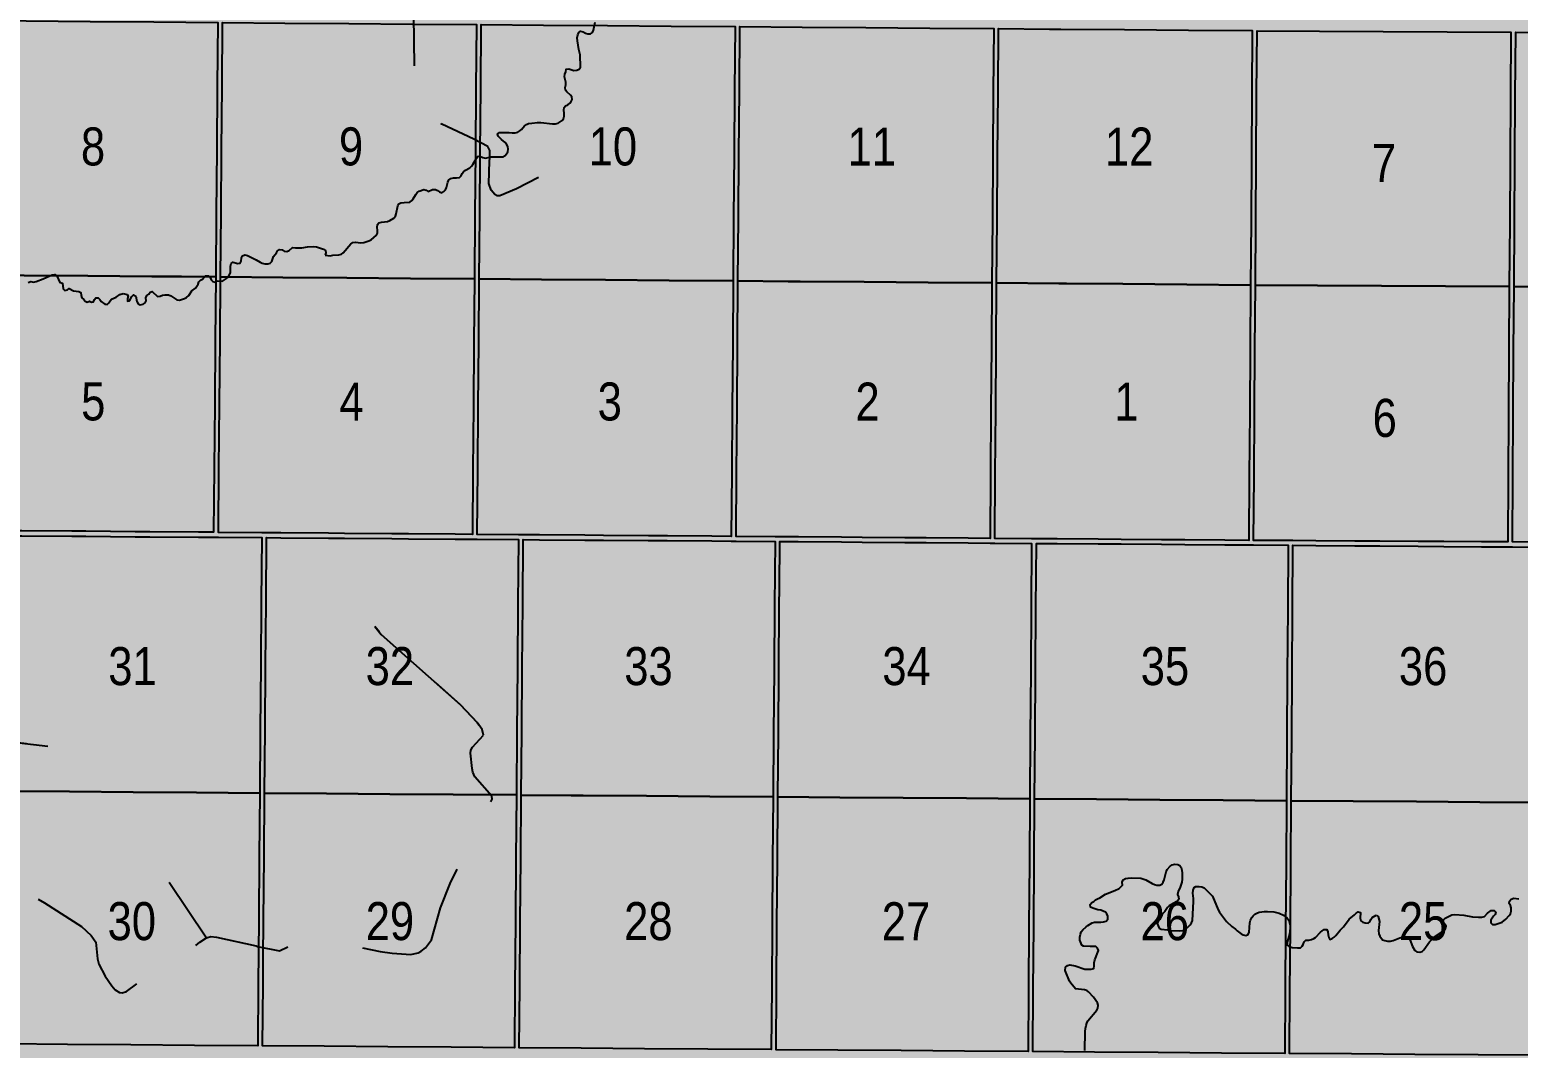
# Model space of a CAD drawing. Extents: x 403018 to 417191, y 6033193 to 6042673.
# Drawn here: x 413445.5 to 413758.8, y 6036839.4 to 6037053.8 of the extents above; entities that cross this region are included whole.
import ezdxf

# ---------------------------------------------------------------- set-up
doc = ezdxf.new("R2010")
doc.units = 0
doc.header["$LTSCALE"] = 5
doc.linetypes.add('DASHED2', pattern=[9.525, 6.35, -3.175])
for name, color, linetype in [('Quarters', 8, 'Continuous'), ('RoadSeg', 57, 'DASHED2'), ('T-CREEK', 160, 'Continuous')]:
    doc.layers.add(name, color=color, linetype=linetype)
doc.layers.add('ROUTE-MAP-BACKGROUND-H', color=7, linetype='Continuous', true_color=0xf0ebff)
doc.styles.add('120', font='ARIALN.TTF', dxfattribs={"height": 13})

msp = doc.modelspace()

# ---------------------------------------------------------------- hatches: boundary and pattern name
at = {"layer": 'ROUTE-MAP-BACKGROUND-H'}
h = msp.add_hatch(color=256, dxfattribs=at)
h.dxf.hatch_style = 1
h.paths.add_polyline_path([(412923.423, 6037807.465), (416092.9, 6037807.465), (416092.9, 6035965.758), (412923.423, 6035965.758)])

# ---------------------------------------------------------------- linework, layer by layer
at = {"layer": 'Quarters'}
for points in [[(413444.329, 6037002.113), (413431.217, 6037002.216), (413431.331, 6037015.603), (413431.445, 6037028.991), (413431.559, 6037042.378), (413431.674, 6037055.765), (413444.781, 6037055.662), (413458.224, 6037055.556), (413471.667, 6037055.45), (413485.11, 6037055.344), (413485.001, 6037041.956), (413484.891, 6037028.569), (413484.782, 6037015.182), (413484.672, 6037001.795), (413477.482, 6037001.851), (413471.225, 6037001.901), (413457.777, 6037002.007), (413444.329, 6037002.113)], [(413498.79, 6037001.684), (413485.677, 6037001.787), (413485.786, 6037015.174), (413485.896, 6037028.561), (413486.005, 6037041.949), (413486.114, 6037055.336), (413499.222, 6037055.233), (413512.666, 6037055.127), (413526.109, 6037055.021), (413539.552, 6037054.916), (413539.447, 6037041.528), (413539.342, 6037028.141), (413539.238, 6037014.754), (413539.133, 6037001.366), (413525.685, 6037001.472), (413512.238, 6037001.578), (413498.79, 6037001.684)], [(413593.692, 6037014.325), (413593.593, 6037000.938), (413580.145, 6037001.043), (413566.698, 6037001.149), (413553.25, 6037001.255), (413540.137, 6037001.358), (413540.242, 6037014.746), (413540.347, 6037028.133), (413540.451, 6037041.521), (413540.556, 6037054.908), (413553.664, 6037054.805), (413567.107, 6037054.699), (413580.549, 6037054.594), (413593.992, 6037054.488), (413593.892, 6037041.1), (413593.792, 6037027.713), (413593.692, 6037014.325)], [(413648.147, 6037013.897), (413648.052, 6037000.509), (413634.605, 6037000.615), (413621.157, 6037000.721), (413607.71, 6037000.826), (413605.174, 6037000.846), (413594.597, 6037000.93), (413594.697, 6037014.317), (413594.797, 6037027.705), (413594.897, 6037041.093), (413594.996, 6037054.48), (413608.104, 6037054.377), (413621.547, 6037054.272), (413634.99, 6037054.166), (413648.433, 6037054.06), (413648.338, 6037040.672), (413648.242, 6037027.285), (413648.147, 6037013.897)], [(413702.601, 6037013.465), (413702.51, 6037000.077), (413689.063, 6037000.184), (413675.616, 6037000.29), (413663.792, 6037000.384), (413662.169, 6037000.396), (413649.056, 6037000.501), (413649.152, 6037013.889), (413649.247, 6037027.277), (413649.342, 6037040.664), (413649.437, 6037054.052), (413660.164, 6037053.967), (413662.545, 6037053.948), (413675.987, 6037053.842), (413689.429, 6037053.735), (413702.872, 6037053.628), (413702.781, 6037040.241), (413702.691, 6037026.853), (413702.601, 6037013.465)], [(413716.627, 6036999.996), (413703.515, 6037000.071), (413703.605, 6037013.459), (413703.695, 6037026.847), (413703.785, 6037040.235), (413703.876, 6037053.623), (413716.983, 6037053.547), (413730.426, 6037053.47), (413743.868, 6037053.393), (413757.311, 6037053.316), (413757.225, 6037039.928), (413757.14, 6037026.54), (413757.054, 6037013.152), (413756.969, 6036999.764), (413743.521, 6036999.842), (413730.074, 6036999.919), (413716.627, 6036999.996)], [(413771.085, 6036999.683), (413757.973, 6036999.759), (413758.058, 6037013.147), (413758.144, 6037026.534), (413758.229, 6037039.922), (413758.315, 6037053.31), (413771.422, 6037053.234), (413771.768, 6037053.232), (413784.865, 6037053.157), (413798.307, 6037053.08), (413811.75, 6037053.003), (413811.669, 6037039.615), (413811.588, 6037026.227), (413811.508, 6037012.839), (413811.427, 6036999.452), (413797.98, 6036999.529), (413784.533, 6036999.606), (413771.085, 6036999.683)], [(413440.372, 6036948.359), (413430.758, 6036948.434), (413430.873, 6036961.938), (413430.988, 6036975.442), (413431.103, 6036988.829), (413431.217, 6037002.216), (413444.329, 6037002.113), (413457.777, 6037002.007), (413471.225, 6037001.901), (413477.482, 6037001.851), (413484.672, 6037001.795), (413484.563, 6036988.408), (413484.454, 6036975.021), (413484.343, 6036961.517), (413484.233, 6036948.013), (413481.048, 6036948.039), (413470.78, 6036948.119), (413467.712, 6036948.144), (413457.328, 6036948.225), (413454.377, 6036948.249), (413443.875, 6036948.331), (413441.376, 6036948.351), (413440.372, 6036948.359)], [(413494.384, 6036947.933), (413485.237, 6036948.006), (413485.348, 6036961.509), (413485.458, 6036975.013), (413485.567, 6036988.4), (413485.677, 6037001.787), (413498.79, 6037001.684), (413512.238, 6037001.578), (413525.685, 6037001.472), (413539.133, 6037001.366), (413539.028, 6036987.979), (413538.924, 6036974.591), (413538.818, 6036961.088), (413538.712, 6036947.584), (413535.06, 6036947.613), (413525.26, 6036947.69), (413521.724, 6036947.718), (413511.807, 6036947.796), (413508.389, 6036947.823), (413498.355, 6036947.902), (413495.388, 6036947.925), (413494.384, 6036947.933)], [(413593.292, 6036960.658), (413593.191, 6036947.154), (413589.072, 6036947.187), (413579.739, 6036947.26), (413575.736, 6036947.292), (413566.287, 6036947.367), (413562.4, 6036947.397), (413552.834, 6036947.473), (413549.4, 6036947.5), (413548.395, 6036947.508), (413539.717, 6036947.576), (413539.822, 6036961.08), (413539.928, 6036974.584), (413540.033, 6036987.971), (413540.137, 6037001.358), (413553.25, 6037001.255), (413566.698, 6037001.149), (413580.145, 6037001.043), (413593.593, 6037000.938), (413593.493, 6036987.55), (413593.393, 6036974.162), (413593.292, 6036960.658)], [(413647.766, 6036960.229), (413647.67, 6036946.725), (413643.084, 6036946.761), (413634.218, 6036946.831), (413629.748, 6036946.866), (413620.765, 6036946.937), (413616.412, 6036946.971), (413607.313, 6036947.043), (413603.412, 6036947.074), (413602.407, 6036947.082), (413594.195, 6036947.147), (413594.296, 6036960.651), (413594.397, 6036974.154), (413594.497, 6036987.542), (413594.597, 6037000.93), (413605.174, 6037000.846), (413607.71, 6037000.826), (413621.157, 6037000.721), (413634.605, 6037000.615), (413648.052, 6037000.509), (413647.957, 6036987.121), (413647.862, 6036973.733), (413647.766, 6036960.229)], [(413702.238, 6036959.804), (413702.147, 6036946.306), (413697.094, 6036946.345), (413688.695, 6036946.41), (413683.759, 6036946.448), (413675.244, 6036946.513), (413670.424, 6036946.55), (413661.791, 6036946.616), (413657.423, 6036946.65), (413656.419, 6036946.658), (413648.674, 6036946.717), (413648.77, 6036960.221), (413648.866, 6036973.725), (413648.961, 6036987.113), (413649.056, 6037000.501), (413662.169, 6037000.396), (413663.792, 6037000.384), (413675.616, 6037000.29), (413689.063, 6037000.184), (413702.51, 6037000.077), (413702.42, 6036986.689), (413702.33, 6036973.301), (413702.238, 6036959.804)], [(413710.43, 6036946.259), (413703.152, 6036946.301), (413703.243, 6036959.798), (413703.334, 6036973.296), (413703.424, 6036986.684), (413703.515, 6037000.071), (413716.627, 6036999.996), (413730.074, 6036999.919), (413743.521, 6036999.842), (413756.969, 6036999.764), (413756.883, 6036986.377), (413756.798, 6036972.989), (413756.711, 6036959.491), (413756.625, 6036945.994), (413751.105, 6036946.025), (413743.173, 6036946.071), (413737.77, 6036946.102), (413729.721, 6036946.148), (413724.434, 6036946.178), (413716.269, 6036946.225), (413711.434, 6036946.253), (413710.43, 6036946.259)], [(413764.441, 6036945.949), (413757.629, 6036945.988), (413757.716, 6036959.485), (413757.802, 6036972.983), (413757.887, 6036986.371), (413757.973, 6036999.759), (413771.085, 6036999.683), (413784.533, 6036999.606), (413797.98, 6036999.529), (413811.427, 6036999.452), (413811.346, 6036986.064), (413811.266, 6036972.676), (413811.184, 6036959.178), (413811.103, 6036945.681), (413805.116, 6036945.715), (413797.651, 6036945.758), (413791.781, 6036945.792), (413784.199, 6036945.835), (413778.446, 6036945.868), (413770.746, 6036945.913), (413765.445, 6036945.943), (413764.441, 6036945.949)], [(413453.919, 6036893.41), (413440.914, 6036893.507), (413441.026, 6036906.894), (413441.139, 6036920.281), (413441.253, 6036933.785), (413441.367, 6036947.288), (413443.866, 6036947.27), (413454.368, 6036947.192), (413457.319, 6036947.17), (413467.704, 6036947.093), (413470.772, 6036947.07), (413481.04, 6036946.994), (413484.224, 6036946.97), (413485.229, 6036946.963), (413494.375, 6036946.895), (413494.266, 6036933.391), (413494.157, 6036919.887), (413494.049, 6036906.5), (413493.94, 6036893.113), (413480.6, 6036893.212), (413467.26, 6036893.311), (413453.919, 6036893.41)], [(413507.95, 6036893.009), (413494.945, 6036893.105), (413495.053, 6036906.493), (413495.161, 6036919.88), (413495.27, 6036933.384), (413495.379, 6036946.887), (413498.346, 6036946.865), (413508.38, 6036946.791), (413511.799, 6036946.765), (413521.716, 6036946.692), (413525.252, 6036946.665), (413535.052, 6036946.593), (413538.705, 6036946.566), (413539.709, 6036946.558), (413548.388, 6036946.494), (413548.283, 6036932.99), (413548.179, 6036919.486), (413548.075, 6036906.098), (413547.972, 6036892.711), (413534.631, 6036892.81), (413521.291, 6036892.909), (413507.95, 6036893.009)], [(413559.497, 6036892.624), (413548.976, 6036892.703), (413549.079, 6036906.091), (413549.183, 6036919.478), (413549.287, 6036932.982), (413549.392, 6036946.486), (413552.826, 6036946.46), (413562.393, 6036946.389), (413566.279, 6036946.36), (413575.729, 6036946.29), (413579.731, 6036946.261), (413589.064, 6036946.191), (413593.184, 6036946.161), (413594.188, 6036946.153), (413602.4, 6036946.092), (413602.3, 6036932.588), (413602.201, 6036919.084), (413602.102, 6036905.696), (413602.003, 6036892.309), (413588.662, 6036892.408), (413575.322, 6036892.507), (413561.981, 6036892.606), (413559.497, 6036892.624)], [(413656.128, 6036905.294), (413656.034, 6036891.907), (413642.694, 6036892.006), (413629.353, 6036892.105), (413616.013, 6036892.204), (413603.007, 6036892.301), (413603.106, 6036905.689), (413603.205, 6036919.076), (413603.305, 6036932.581), (413603.332, 6036936.324), (413603.404, 6036946.085), (413607.306, 6036946.056), (413616.405, 6036945.988), (413620.758, 6036945.956), (413629.741, 6036945.889), (413634.211, 6036945.856), (413643.077, 6036945.79), (413647.663, 6036945.756), (413648.667, 6036945.748), (413656.412, 6036945.691), (413656.317, 6036932.186), (413656.222, 6036918.682), (413656.128, 6036905.294)], [(413710.153, 6036904.893), (413710.064, 6036891.505), (413696.724, 6036891.604), (413683.384, 6036891.703), (413670.043, 6036891.802), (413657.038, 6036891.899), (413657.132, 6036905.287), (413657.227, 6036918.675), (413657.322, 6036932.179), (413657.417, 6036945.683), (413661.785, 6036945.651), (413670.417, 6036945.586), (413675.237, 6036945.551), (413683.753, 6036945.487), (413688.689, 6036945.45), (413697.088, 6036945.388), (413702.141, 6036945.35), (413703.145, 6036945.343), (413710.423, 6036945.289), (413710.333, 6036931.784), (413710.243, 6036918.28), (413710.153, 6036904.893)], [(413764.179, 6036904.506), (413764.094, 6036891.118), (413750.754, 6036891.214), (413737.414, 6036891.309), (413724.073, 6036891.405), (413711.068, 6036891.498), (413711.158, 6036904.885), (413711.247, 6036918.273), (413711.337, 6036931.777), (413711.427, 6036945.281), (413716.262, 6036945.245), (413724.428, 6036945.185), (413729.714, 6036945.146), (413737.763, 6036945.086), (413743.166, 6036945.046), (413751.099, 6036944.988), (413756.618, 6036944.947), (413757.623, 6036944.939), (413764.434, 6036944.889), (413764.349, 6036931.391), (413764.263, 6036917.894), (413764.179, 6036904.506)], [(413453.475, 6036840.196), (413440.465, 6036840.292), (413440.575, 6036853.345), (413440.688, 6036866.732), (413440.801, 6036880.119), (413440.914, 6036893.507), (413453.919, 6036893.41), (413467.26, 6036893.311), (413480.6, 6036893.212), (413493.94, 6036893.113), (413493.832, 6036879.726), (413493.724, 6036866.338), (413493.616, 6036852.951), (413493.51, 6036839.899), (413480.165, 6036839.998), (413466.82, 6036840.097), (413453.475, 6036840.196)], [(413507.525, 6036839.794), (413494.514, 6036839.891), (413494.62, 6036852.943), (413494.662, 6036858.122), (413494.728, 6036866.331), (413494.836, 6036879.718), (413494.945, 6036893.105), (413507.95, 6036893.009), (413521.291, 6036892.909), (413534.631, 6036892.81), (413547.972, 6036892.711), (413547.868, 6036879.323), (413547.764, 6036865.936), (413547.661, 6036852.548), (413547.56, 6036839.496), (413534.215, 6036839.595), (413520.87, 6036839.695), (413507.525, 6036839.794)], [(413561.574, 6036839.391), (413548.564, 6036839.488), (413548.665, 6036852.541), (413548.769, 6036865.928), (413548.872, 6036879.316), (413548.976, 6036892.703), (413559.497, 6036892.624), (413561.981, 6036892.606), (413575.322, 6036892.507), (413588.662, 6036892.408), (413602.003, 6036892.309), (413601.904, 6036878.921), (413601.805, 6036865.533), (413601.706, 6036852.146), (413601.61, 6036839.093), (413588.265, 6036839.193), (413574.92, 6036839.292), (413561.574, 6036839.391)], [(413655.751, 6036851.743), (413655.66, 6036838.69), (413642.315, 6036838.79), (413628.969, 6036838.889), (413615.624, 6036838.989), (413602.614, 6036839.086), (413602.71, 6036852.138), (413602.809, 6036865.526), (413602.908, 6036878.914), (413603.007, 6036892.301), (413616.013, 6036892.204), (413629.353, 6036892.105), (413642.694, 6036892.006), (413656.034, 6036891.907), (413655.94, 6036878.519), (413655.846, 6036865.131), (413655.751, 6036851.743)], [(413709.796, 6036851.341), (413709.709, 6036838.289), (413696.364, 6036838.388), (413683.019, 6036838.487), (413669.674, 6036838.586), (413656.664, 6036838.683), (413656.756, 6036851.736), (413656.85, 6036865.124), (413656.944, 6036878.511), (413657.038, 6036891.899), (413670.043, 6036891.802), (413683.384, 6036891.703), (413696.724, 6036891.604), (413710.064, 6036891.505), (413709.975, 6036878.117), (413709.885, 6036864.729), (413709.796, 6036851.341)], [(413763.84, 6036850.955), (413763.758, 6036837.902), (413750.413, 6036837.998), (413737.068, 6036838.093), (413723.723, 6036838.189), (413710.713, 6036838.282), (413710.8, 6036851.334), (413710.889, 6036864.722), (413710.979, 6036878.11), (413711.068, 6036891.498), (413724.073, 6036891.405), (413737.414, 6036891.309), (413750.754, 6036891.214), (413764.094, 6036891.118), (413764.009, 6036877.731), (413763.925, 6036864.343), (413763.84, 6036850.955)]]:
    msp.add_lwpolyline(points, close=True, dxfattribs=at)
at = {"layer": 'RoadSeg', "flags": 128}
for points in [[(413552.578, 6037022.692), (413547.983, 6037020.327), (413544.453, 6037018.829), (413543.887, 6037018.862), (413543.387, 6037019.129), (413542.621, 6037020.061), (413542.122, 6037021.46), (413542.322, 6037026.155), (413542.355, 6037026.754), (413542.388, 6037028.386), (413541.922, 6037029.218), (413538.992, 6037030.783), (413532.232, 6037033.947), (413531.666, 6037034.38), (413530.9, 6037035.679), (413530.5, 6037036.078), (413529.668, 6037036.345), (413527.537, 6037036.278), (413527.104, 6037036.511), (413526.804, 6037036.911), (413526.671, 6037037.71), (413526.338, 6037056.791), (413526.504, 6037057.557), (413526.871, 6037058.189), (413526.538, 6037058.489), (413526.138, 6037059.688), (413526.105, 6037061.12), (413526.338, 6037063.284)], [(413259.479, 6037014.715), (413259.705, 6037013.134), (413261.27, 6037009.738), (413263.567, 6037006.974), (413263.934, 6037006.208), (413264.067, 6037005.409), (413263.801, 6037003.977), (413263.334, 6037003.045), (413262.202, 6037001.579), (413260.004, 6036999.248), (413259.605, 6036998.183), (413259.072, 6036983.897), (413259.239, 6036974.806), (413259.005, 6036969.145), (413259.072, 6036943.105), (413258.805, 6036936.977), (413259.072, 6036935.845), (413259.638, 6036934.547), (413260.537, 6036932.981), (413261.436, 6036931.849), (413262.535, 6036929.618), (413263.234, 6036927.054), (413263.8, 6036922.458), (413264.666, 6036920.694), (413266.265, 6036918.296), (413267.397, 6036916.964), (413272.692, 6036911.436), (413276.221, 6036906.275), (413276.388, 6036905.675), (413276.121, 6036904.377), (413275.322, 6036903.178), (413273.89, 6036902.012), (413270.96, 6036900.348), (413270.161, 6036899.515), (413269.328, 6036897.65), (413268.629, 6036895.352), (413268.596, 6036894.253), (413268.995, 6036893.288), (413272.459, 6036888.526), (413273.624, 6036884.363), (413273.524, 6036879.601), (413273.757, 6036876.338), (413273.724, 6036873.874), (413274.057, 6036871.876), (413275.056, 6036870.178), (413277.22, 6036867.28), (413278.819, 6036863.984), (413279.551, 6036862.918), (413282.449, 6036859.788), (413283.481, 6036858.489), (413283.88, 6036857.657), (413283.681, 6036855.692), (413284.646, 6036856.458), (413285.079, 6036857.057), (413285.945, 6036857.59), (413290.108, 6036861.819), (413292.006, 6036863.384), (413294.536, 6036865.882), (413296.168, 6036867.114), (413303.261, 6036870.644), (413305.392, 6036871.276), (413309.521, 6036871.876), (413311.52, 6036872.509), (413312.918, 6036873.174), (413320.077, 6036879.235), (413324.24, 6036882.399), (413330.367, 6036886.395), (413331.433, 6036887.627), (413331.999, 6036888.559), (413333.431, 6036889.725), (413335.762, 6036892.289), (413336.628, 6036892.722), (413339.192, 6036893.321), (413343.121, 6036894.986), (413344.12, 6036896.052), (413344.786, 6036897.184), (413346.984, 6036901.746), (413347.783, 6036903.078), (413349.981, 6036905.542), (413351.147, 6036907.307), (413353.91, 6036910.504), (413355.242, 6036911.27), (413357.24, 6036911.869), (413358.972, 6036912.069), (413361.603, 6036912.003), (413363.234, 6036911.603), (413365.699, 6036910.637), (413367.43, 6036910.57), (413376.255, 6036914.001), (413376.921, 6036914.134), (413378.353, 6036913.767), (413380.351, 6036912.735), (413382.049, 6036911.736), (413384.08, 6036910.238), (413385.579, 6036909.605), (413387.244, 6036909.139), (413389.475, 6036908.906), (413394.037, 6036909.172), (413397.234, 6036909.039), (413405.725, 6036908.24), (413409.322, 6036907.707), (413418.179, 6036906.541), (413452.578, 6036902.612), (413452.978, 6036902.678), (413453.244, 6036903.011), (413453.544, 6036904.543), (413453.244, 6036903.011), (413452.978, 6036902.678), (413452.578, 6036902.612), (413418.179, 6036906.541), (413409.322, 6036907.707), (413409.122, 6036905.809), (413408.789, 6036904.71), (413406.458, 6036901.213), (413406.091, 6036900.015), (413406.325, 6036898.583), (413408.427, 6036896.839), (413414.21, 6036893.148), (413436.494, 6036878.136), (413440.212, 6036875.902), (413442.902, 6036874.032), (413444.271, 6036872.65), (413448.647, 6036869.977), (413456.443, 6036865.044), (413458.44, 6036863.117), (413459.405, 6036861.719), (413459.771, 6036858.222), (413460.037, 6036857.057), (413461.369, 6036854.56), (413462.768, 6036852.496), (413463.467, 6036851.696), (413464.4, 6036851.097), (413464.999, 6036851.031), (413465.898, 6036851.329), (413469.095, 6036853.695), (413470.427, 6036853.894), (413471.759, 6036853.861), (413472.958, 6036854.06), (413474.356, 6036854.094), (413475.156, 6036854.493), (413480.384, 6036860.921), (413481.349, 6036861.753), (413482.748, 6036862.618)], [(413474.889, 6036874.34), (413482.748, 6036862.618), (413483.647, 6036862.885), (413484.813, 6036862.785), (413493.171, 6036860.954), (413493.471, 6036860.82), (413498.066, 6036859.888), (413499.997, 6036860.787), (413501.596, 6036861.187), (413505.525, 6036861.12), (413511.12, 6036861.387), (413519.311, 6036859.755), (413521.842, 6036859.389), (413525.705, 6036859.155), (413527.27, 6036859.455), (413527.903, 6036859.821), (413528.835, 6036860.521), (413530.067, 6036862.186), (413531.999, 6036868.945), (413533.997, 6036874.04), (413535.795, 6036877.67), (413537.926, 6036881.433), (413539.658, 6036885.862), (413542.888, 6036891.856), (413542.821, 6036892.455), (413539.225, 6036896.551), (413538.759, 6036897.517), (413538.625, 6036898.283), (413538.292, 6036901.546), (413538.359, 6036902.179), (413538.692, 6036902.745), (413541.023, 6036905.276), (413540.757, 6036906.474), (413539.691, 6036907.973), (413536.195, 6036911.703), (413519.511, 6036926.488), (413518.146, 6036928.186), (413519.511, 6036926.488), (413536.195, 6036911.703), (413539.691, 6036907.973), (413540.757, 6036906.474), (413541.023, 6036905.276), (413538.692, 6036902.745), (413538.359, 6036902.179), (413538.292, 6036901.546), (413538.435, 6036900.151)]]:
    msp.add_lwpolyline(points, dxfattribs=at)
at = {"layer": 'T-CREEK'}
for points in [[(413507.729, 6037006.341), (413508.745, 6037006.198), (413509.3, 6037006.345), (413510.582, 6037006.439), (413511.125, 6037006.585), (413511.502, 6037006.878), (413513.102, 6037008.716), (413513.497, 6037009.029), (413514.072, 6037009.11), (413515.224, 6037008.952), (413515.814, 6037009.036), (413516.895, 6037009.363), (413517.368, 6037009.594), (413518.494, 6037010.539), (413518.739, 6037010.984), (413518.737, 6037011.592), (413518.643, 6037012.183), (413518.735, 6037012.785), (413519.012, 6037013.198), (413519.559, 6037013.325), (413520.823, 6037013.451), (413521.348, 6037013.645), (413522.156, 6037014.181), (413522.481, 6037014.542), (413522.671, 6037015.03), (413522.996, 6037016.716), (413523.212, 6037017.17), (413523.645, 6037017.412), (413524.331, 6037017.414), (413525.536, 6037017.531), (413525.943, 6037017.847), (413526.258, 6037018.219), (413526.757, 6037019.108), (413527.053, 6037019.531), (413527.466, 6037019.822), (413528.477, 6037020.171), (413528.989, 6037020.025), (413529.41, 6037019.782), (413530.33, 6037020.207), (413530.908, 6037020.163), (413531.371, 6037019.95), (413531.768, 6037019.674), (413532.262, 6037019.503), (413532.705, 6037019.735), (413533.028, 6037020.137), (413533.246, 6037020.61), (413533.501, 6037021.748), (413533.745, 6037022.224), (413534.148, 6037022.504), (413534.727, 6037022.619), (413535.377, 6037022.639), (413535.973, 6037022.729), (413536.334, 6037023.056), (413536.56, 6037023.531), (413536.837, 6037023.921), (413537.216, 6037024.268), (413538.132, 6037024.775), (413538.505, 6037025.094), (413538.813, 6037025.458), (413539.563, 6037026.816), (413539.892, 6037027.195), (413540.406, 6037027.139), (413540.864, 6037026.928), (413541.442, 6037026.81), (413542.05, 6037026.9), (413542.551, 6037027.095), (413544.465, 6037027.037), (413545.138, 6037027.067), (413545.571, 6037027.309), (413545.896, 6037027.665), (413546.135, 6037028.104), (413546.227, 6037028.674), (413546.129, 6037029.265), (413545.888, 6037029.698), (413545.577, 6037030.067), (413544.849, 6037030.72), (413544.133, 6037031.414), (413543.989, 6037031.893), (413544.406, 6037032.176), (413546.434, 6037032.211), (413547.042, 6037032.126), (413547.692, 6037032.112), (413548.227, 6037032.262), (413548.664, 6037032.521), (413549.043, 6037032.822), (413549.658, 6037033.592), (413550.053, 6037033.893), (413550.539, 6037034.09), (413551.198, 6037034.124), (413552.389, 6037034.296), (413553.079, 6037034.292), (413555.545, 6037034.028), (413556.197, 6037034.026), (413556.749, 6037034.156), (413557.19, 6037034.397), (413557.569, 6037034.698), (413557.883, 6037035.089), (413558.036, 6037035.627), (413558.034, 6037036.282), (413557.936, 6037036.858), (413558.034, 6037037.444), (413558.327, 6037037.8), (413558.792, 6037038.038), (413559.175, 6037038.331), (413559.475, 6037038.696), (413559.73, 6037039.114), (413559.624, 6037039.66), (413559.329, 6037040.046), (413558.601, 6037040.728), (413558.304, 6037041.125), (413558.198, 6037041.662), (413558.351, 6037042.21), (413558.379, 6037042.802), (413558.081, 6037043.894), (413558.152, 6037044.46), (413558.338, 6037044.975), (413558.458, 6037045.543), (413559.008, 6037045.598), (413560.049, 6037045.258), (413560.67, 6037045.304), (413561.157, 6037045.527), (413561.44, 6037045.96), (413561.366, 6037048.558), (413561.086, 6037049.671), (413560.791, 6037051.477), (413560.785, 6037052.136), (413560.879, 6037052.742), (413561.113, 6037053.215), (413561.482, 6037053.498), (413562.006, 6037053.36), (413562.481, 6037053.117), (413562.987, 6037052.937), (413563.569, 6037052.959), (413563.972, 6037053.232), (413564.167, 6037053.704), (413564.553, 6037055.394)], [(413479.04, 6036997.878), (413479.603, 6036998.831), (413480.419, 6036999.419), (413480.974, 6037000.233), (413481.138, 6037000.745), (413481.445, 6037001.092), (413481.884, 6037001.331), (413482.229, 6037001.696), (413482.618, 6037002.005), (413483.166, 6037002.03), (413483.465, 6037001.642), (413483.714, 6037001.179), (413484.035, 6037000.83), (413484.558, 6037000.679), (413484.961, 6037000.961), (413486.094, 6037000.888), (413486.928, 6037001.44), (413487.305, 6037001.761), (413487.562, 6037002.196), (413487.766, 6037002.692), (413487.786, 6037004.024), (413487.884, 6037004.592), (413488.257, 6037004.895), (413489.312, 6037004.594), (413489.821, 6037004.672), (413490.048, 6037005.126), (413490.074, 6037005.782), (413490.304, 6037006.226), (413490.804, 6037006.412), (413491.366, 6037006.309), (413493.176, 6037005.398), (413493.997, 6037004.88), (413494.468, 6037004.68), (413495, 6037004.532), (413495.622, 6037004.524), (413496.156, 6037004.661), (413496.494, 6037005.032), (413496.829, 6037006.069), (413497.442, 6037006.832), (413497.685, 6037007.273), (413498.066, 6037007.574), (413498.628, 6037007.471), (413499.083, 6037007.211), (413499.629, 6037007.115), (413500.132, 6037007.318), (413500.846, 6037007.956), (413501.458, 6037007.906), (413502.789, 6037007.934), (413503.972, 6037008.098), (413505.258, 6037008.186), (413505.86, 6037008.108), (413507.341, 6037007.61), (413507.766, 6037007.332), (413507.851, 6037006.836), (413507.729, 6037006.341)], [(413445.212, 6037000.631), (413445.737, 6037000.781), (413446.298, 6037000.673), (413446.841, 6037000.789), (413448.354, 6037001.374), (413449.735, 6037002.023), (413450.249, 6037002.202), (413450.83, 6037002.314), (413451.209, 6037002.006), (413451.878, 6037000.597), (413452.382, 6037000.435), (413452.569, 6036999.246), (413452.916, 6036998.92), (413453.449, 6036999.09), (413453.834, 6036999.373), (413454.7, 6036998.86), (413455.266, 6036998.761), (413455.876, 6036998.745), (413456.305, 6036998.486), (413456.361, 6036997.883), (413456.481, 6036997.344), (413456.868, 6036997.033), (413457.173, 6036996.667), (413457.582, 6036996.486), (413458.069, 6036996.666), (413458.536, 6036996.466), (413458.963, 6036996.521), (413459.153, 6036997.002), (413459.448, 6036997.385), (413459.954, 6036997.384), (413460.281, 6036997.018), (413460.544, 6036996.595), (413461.322, 6036996.024), (413461.501, 6036996.01)], [(413461.501, 6036996.01), (413461.822, 6036995.984), (413462.163, 6036996.331), (413462.433, 6036996.744), (413462.756, 6036997.065), (413463.187, 6036997.332), (413463.7, 6036997.526), (413464.504, 6036998.083), (413465.185, 6036998.268)], [(413465.185, 6036998.268), (413466.031, 6036998.092), (413466.269, 6036997.701), (413466.07, 6036997.225), (413466.112, 6036996.667), (413466.542, 6036996.733), (413467.008, 6036997.676), (413467.381, 6036997.985), (413467.82, 6036997.739), (413468.066, 6036996.572), (413468.31, 6036996.14), (413468.784, 6036995.933), (413469.384, 6036996.03), (413469.827, 6036996.295), (413470.027, 6036996.764), (413469.979, 6036997.379), (413470.173, 6036997.865), (413470.553, 6036998.165), (413470.866, 6036998.55), (413471.317, 6036998.719), (413472.381, 6036997.684), (413472.946, 6036997.718), (413473.44, 6036997.915), (413474.033, 6036998.021), (413474.711, 6036998.018), (413475.19, 6036997.794), (413476.466, 6036996.991), (413477.012, 6036996.855), (413478.063, 6036997.205), (413478.516, 6036997.43), (413479.04, 6036997.878)], [(413663.497, 6036855.77), (413663.582, 6036856.479), (413663.959, 6036856.801), (413664.443, 6036856.972), (413665.578, 6036856.708), (413667.643, 6036856.045), (413668.961, 6036856.054), (413669.483, 6036856.212), (413669.596, 6036856.775), (413669.605, 6036857.4), (413669.73, 6036857.983), (413670.484, 6036859.987), (413670.283, 6036860.484), (413669.912, 6036860.814), (413668.711, 6036860.784), (413667.363, 6036860.85), (413666.96, 6036861.122), (413666.59, 6036862.11), (413666.584, 6036862.772), (413666.671, 6036863.42), (413666.875, 6036863.924), (413667.179, 6036864.302), (413667.873, 6036864.968), (413668.268, 6036865.259), (413669.15, 6036865.775), (413669.654, 6036865.938), (413670.975, 6036865.946), (413671.579, 6036866.024), (413672.115, 6036866.178), (413672.439, 6036866.555), (413672.448, 6036867.191), (413672.279, 6036867.679), (413671.957, 6036868.05), (413671.507, 6036868.284), (413670.975, 6036868.446), (413670.37, 6036868.56), (413669.274, 6036868.863), (413668.835, 6036869.117), (413668.738, 6036869.674), (413669.084, 6036870.042), (413669.542, 6036870.266), (413669.863, 6036870.623), (413670.292, 6036870.874), (413670.797, 6036871.062), (413671.964, 6036871.841), (413673.936, 6036872.594), (413674.848, 6036873.026), (413675.513, 6036873.746), (413675.507, 6036874.372), (413675.716, 6036874.84), (413676.167, 6036875.102), (413676.72, 6036875.232), (413677.397, 6036875.256), (413679.398, 6036875.204), (413680.44, 6036874.852), (413681.772, 6036874.079), (413682.254, 6036873.866), (413682.798, 6036873.718), (413683.421, 6036873.689), (413683.821, 6036873.964), (413684.119, 6036874.364), (413684.323, 6036874.861), (413684.71, 6036876.558), (413684.924, 6036877.018), (413685.585, 6036877.713), (413685.995, 6036878.01), (413686.518, 6036878.15), (413687.169, 6036878.098), (413687.633, 6036877.884), (413687.88, 6036877.461), (413688.022, 6036876.914), (413688.079, 6036876.28), (413688.084, 6036874.974), (413688.006, 6036874.365), (413687.658, 6036873.324), (413687.246, 6036872.367), (413687.139, 6036871.776), (413687.304, 6036871.298), (413687.409, 6036870.749), (413687.131, 6036870.361), (413686.234, 6036869.894), (413685.374, 6036869.35), (413685.023, 6036868.999), (413684.427, 6036868.181), (413684.105, 6036867.834), (413683.831, 6036867.427), (413683.382, 6036866.515), (413683.078, 6036866.135), (413682.868, 6036865.681), (413683.028, 6036865.149), (413683.257, 6036864.683), (413683.707, 6036864.457), (413685.01, 6036864.328), (413685.619, 6036864.208), (413687.629, 6036864.122), (413688.248, 6036864.18), (413688.714, 6036864.395), (413689.458, 6036865.011), (413689.78, 6036865.367), (413690.065, 6036865.789), (413690.265, 6036866.319), (413690.522, 6036870.252), (413690.513, 6036870.886), (413690.364, 6036872.052), (413690.395, 6036872.705), (413690.615, 6036873.203), (413691.012, 6036873.472), (413691.652, 6036873.459), (413692.259, 6036873.357), (413692.717, 6036873.139), (413693.099, 6036872.833), (413694.155, 6036871.779), (413694.462, 6036871.387), (413695.696, 6036868.5), (413695.932, 6036868.062), (413697.461, 6036866.087), (413698.533, 6036865.021), (413699.329, 6036864.436), (413699.674, 6036864.089), (413700.499, 6036863.509), (413700.958, 6036863.264), (413701.515, 6036863.138), (413701.984, 6036863.343), (413702.205, 6036863.833), (413702.375, 6036865.78), (413702.517, 6036866.372), (413702.745, 6036866.884), (413703.043, 6036867.286), (413703.411, 6036867.584), (413703.842, 6036867.839), (413704.325, 6036868.02), (413705.445, 6036868.166), (413706.093, 6036868.173), (413707.422, 6036868.129), (413708.547, 6036867.853), (413709.452, 6036867.373), (413710.235, 6036866.746), (413710.551, 6036866.352), (413710.728, 6036865.857), (413710.812, 6036865.257), (413710.811, 6036864.647), (413710.67, 6036863.413), (413710.22, 6036861.738), (413710.241, 6036861.115), (413710.649, 6036860.816), (413711.264, 6036860.61)], [(413750.517, 6036866.953), (413751.191, 6036866.971), (413751.724, 6036867.108), (413752.37, 6036867.827), (413753.183, 6036868.393), (413753.76, 6036868.378), (413754.108, 6036868.059), (413753.986, 6036867.55), (413753.64, 6036867.173), (413753.056, 6036866.337), (413753.049, 6036865.775), (413753.406, 6036865.424), (413753.979, 6036865.413), (413755.486, 6036865.954), (413756.259, 6036866.536), (413756.954, 6036867.303), (413757.233, 6036867.723), (413757.364, 6036868.284), (413757.382, 6036868.969), (413757.201, 6036869.462), (413756.908, 6036869.862), (413757.01, 6036870.379), (413757.331, 6036870.786), (413757.957, 6036871.014)], [(413757.957, 6036871.014), (413758.995, 6036870.872)], [(413711.264, 6036860.61), (413712.379, 6036860.498), (413712.992, 6036860.558), (413713.357, 6036860.86), (413713.609, 6036861.265), (413713.791, 6036861.764), (413714.122, 6036862.125), (413714.757, 6036862.146), (413715.298, 6036862.274), (413715.793, 6036862.465), (413716.207, 6036862.733), (413717.192, 6036863.821), (413717.552, 6036864.143), (413718.008, 6036864.379), (413718.59, 6036864.356), (413718.775, 6036863.865), (413718.834, 6036863.251), (413718.958, 6036862.692), (413719.216, 6036862.265), (413719.704, 6036862.472), (413720.095, 6036862.756), (413720.453, 6036863.102), (413721.356, 6036864.266), (413722.034, 6036864.965), (413723.274, 6036866.536), (413724.373, 6036867.463), (413724.708, 6036867.818), (413725.124, 6036868.093), (413725.617, 6036867.993), (413725.6, 6036866.764), (413725.7, 6036866.209), (413726.115, 6036865.954), (413726.646, 6036865.768), (413727.258, 6036865.696), (413727.636, 6036866.004), (413727.822, 6036866.507), (413728.12, 6036866.897), (413728.948, 6036867.393)], [(413728.948, 6036867.393), (413729.361, 6036867.104), (413729.655, 6036866.044), (413729.478, 6036864.801), (413729.467, 6036864.147), (413729.526, 6036863.512), (413729.696, 6036863.005), (413730.27, 6036862.236), (413730.773, 6036862.057), (413731.356, 6036861.939), (413731.961, 6036861.921), (413732.495, 6036862.053), (413733.959, 6036862.646), (413734.52, 6036862.763), (413735.164, 6036862.775), (413735.709, 6036862.639), (413736.056, 6036862.312), (413736.613, 6036860.841), (413737.098, 6036859.998), (413737.539, 6036859.716), (413738.118, 6036859.593), (413738.628, 6036859.753), (413738.969, 6036860.1), (413740.162, 6036861.78), (413741.192, 6036862.822), (413743.252, 6036864.185), (413743.554, 6036864.571), (413743.676, 6036865.084), (413743.099, 6036865.857), (413743.116, 6036866.43), (413743.467, 6036866.767), (413744.855, 6036867.504), (413745.47, 6036867.565), (413747.383, 6036867.38), (413749.211, 6036867.078), (413750.517, 6036866.953)], [(413667.643, 6036838.936), (413667.708, 6036842.907), (413667.746, 6036843.572), (413667.866, 6036844.145), (413668.014, 6036844.677), (413668.232, 6036845.129), (413670.16, 6036847.377), (413670.386, 6036847.835), (413670.422, 6036848.444), (413670.288, 6036848.96), (413669.426, 6036850.168), (413668.421, 6036851.243), (413668.065, 6036851.546), (413667.535, 6036851.701), (413665.649, 6036851.931), (413664.695, 6036853.072), (413664.419, 6036853.496), (413663.497, 6036855.77)]]:
    msp.add_lwpolyline(points, dxfattribs=at)

# ---------------------------------------------------------------- texts
at = {"layer": 'RoadSeg', "style": '120'}
for s, height, p in [('8', 8.004, (413456.29, 6037025.254)), ('9', 8.004, (413510.604, 6037025.262)), ('10', 8.0041, (413563.169, 6037025.254)), ('11', 8.0041, (413617.672, 6037025.234)), ('12', 8.0041, (413671.852, 6037025.219)), ('7', 8.004, (413728.053, 6037021.787)), ('5', 8.004, (413456.337, 6036971.577)), ('4', 8.004, (413510.699, 6036971.542)), ('3', 8.004, (413565.064, 6036971.561)), ('2', 8.004, (413619.328, 6036971.526)), ('1', 8.004, (413673.831, 6036971.542)), ('6', 8.004, (413728.199, 6036968.105)), ('31', 8.0041, (413462.043, 6036915.845)), ('32', 8.0041, (413516.223, 6036915.845)), ('33', 8.0041, (413570.664, 6036915.845)), ('34', 8.0041, (413624.982, 6036915.845)), ('35', 8.0041, (413679.384, 6036915.845)), ('36', 8.0041, (413733.724, 6036915.836)), ('30', 8.0041, (413461.903, 6036862.152)), ('29', 8.0041, (413516.235, 6036862.161)), ('28', 8.0041, (413570.634, 6036862.152)), ('27', 8.0041, (413624.864, 6036862.117)), ('26', 8.0041, (413679.338, 6036862.144)), ('25', 8.0041, (413733.724, 6036862.152))]:
    msp.add_text(s, height=height, dxfattribs=at).set_placement(p)

doc.saveas('drawing.dxf')
